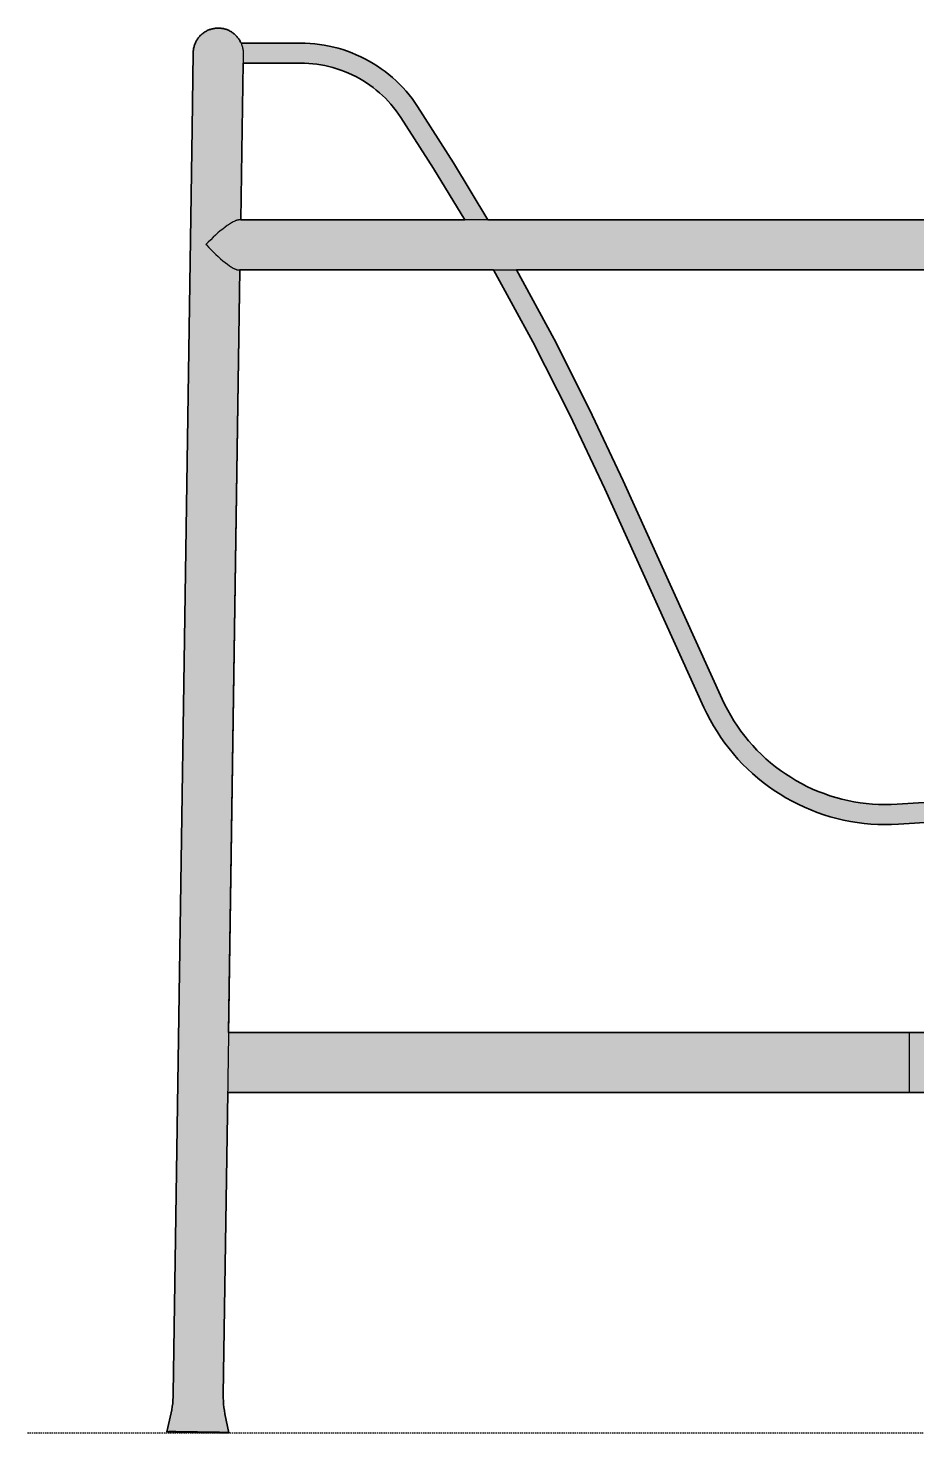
# Model space of a CAD drawing. Header units: millimetres. Extents: x 0 to 1937, y -1086 to 703.
# Drawn here: x 1046 to 1490, y 0 to 703 of the extents above; entities that cross this region are included whole.
import ezdxf

# ---------------------------------------------------------------- set-up
doc = ezdxf.new("R2010")
doc.units = ezdxf.units.MM
doc.linetypes.add('Dots', pattern=[1, 0, -1])
doc.layers.add('Blocks', color=7, linetype='Continuous')
doc.layers.add('Blocks$Fill', color=7, linetype='Continuous', true_color=0xffffff)
for name, color, linetype, lineweight, true_color in [('Blocks$Inner', 7, 'Continuous', 25, 0x007f00), ('Blocks$Outline', 7, 'Continuous', 35, 0xff3f3f), ('Groud', 7, 'Dots', 25, 0x243775)]:
    doc.layers.add(name, color=color, linetype=linetype, lineweight=lineweight, true_color=true_color)

# ---------------------------------------------------------------- blocks, each defined once
blk = doc.blocks.new('Palissade Lounge Chair Low Side')
at = {"layer": 'Blocks$Fill', "extrusion": (0, 0, -1)}
h = blk.add_hatch(color=256, dxfattribs=at)
h.paths.add_polyline_path([(-881.15, 332.25), (-881.13, 333.97), (-881.05, 335.7), (-880.91, 337.42), (-880.72, 339.13), (-880.46, 340.84), (-880.15, 342.54), (-879.77, 344.22), (-879.34, 345.89), (-878.86, 347.55), (-878.31, 349.19), (-877.71, 350.81), (-877.05, 352.4), (-876.34, 353.97), (-875.58, 355.52), (-874.76, 357.04), (-873.89, 358.53), (-872.97, 359.99), (-872, 361.42), (-870.98, 362.81), (-869.91, 364.17), (-868.8, 365.49), (-867.64, 366.77), (-866.44, 368.01), (-865.19, 369.2), (-863.91, 370.36), (-862.58, 371.46), (-861.22, 372.53), (-859.83, 373.54), (-858.4, 374.51), (-856.93, 375.42), (-855.44, 376.29), (-853.92, 377.1), (-852.37, 377.86), (-850.79, 378.56), (-849.19, 379.21), (-847.57, 379.81), (-845.93, 380.35), (-844.28, 380.83), (-842.6, 381.25), (-840.92, 381.62), (-839.22, 381.93), (-837.51, 382.18), (-835.79, 382.37), (-834.07, 382.5), (-832.35, 382.57), (-830.62, 382.58), (-828.9, 382.53), (-827.17, 382.43), (-825.46, 382.26), (-823.74, 382.03), (-822.04, 381.75), (-820.35, 381.4), (-818.67, 381), (-817.01, 380.54), (-804.13, 376.75), (-801.46, 556.5), (-801.41, 558.18), (-801.3, 559.86), (-801.14, 561.53), (-800.92, 563.2), (-800.65, 564.86), (-800.32, 566.51), (-799.94, 568.15), (-799.5, 569.78), (-799.01, 571.39), (-798.47, 572.98), (-797.87, 574.56), (-797.22, 576.11), (-796.53, 577.64), (-795.78, 579.15), (-794.98, 580.63), (-794.14, 582.09), (-793.21, 583.57), (-792.23, 585.02), (-791.2, 586.43), (-790.13, 587.81), (-789, 589.14), (-787.84, 590.44), (-786.63, 591.7), (-785.37, 592.92), (-784.08, 594.09), (-782.75, 595.22), (-781.38, 596.31), (-779.97, 597.34), (-778.53, 598.33), (-777.05, 599.26), (-775.54, 600.15), (-774.01, 600.98), (-772.44, 601.76), (-770.86, 602.48), (-769.24, 603.15), (-767.61, 603.77), (-765.95, 604.33), (-764.28, 604.83), (-762.59, 605.27), (-760.89, 605.66), (-759.17, 605.99), (-757.44, 606.25), (-755.71, 606.46), (-753.97, 606.61), (-752.22, 606.7), (-750.48, 606.73), (-230.16, 606.73), (-212.9, 635.34), (-194.96, 663.52), (-193.61, 665.5), (-192.2, 667.44), (-190.73, 669.32), (-189.19, 671.16), (-187.59, 672.94), (-185.92, 674.66), (-184.21, 676.33), (-182.43, 677.93), (-180.6, 679.48), (-178.72, 680.96), (-176.79, 682.38), (-174.81, 683.72), (-172.79, 685.01), (-170.72, 686.22), (-168.62, 687.36), (-166.47, 688.42), (-164.29, 689.42), (-162.08, 690.33), (-159.84, 691.18), (-157.57, 691.94), (-155.28, 692.63), (-152.96, 693.23), (-150.63, 693.76), (-148.27, 694.21), (-145.91, 694.58), (-143.53, 694.86), (-141.14, 695.07), (-138.75, 695.19), (-136.36, 695.23), (-106.6, 695.23), (-106.57, 695.31), (-106.38, 695.71), (-106.19, 696.09), (-105.98, 696.48), (-105.75, 696.85), (-105.51, 697.22), (-105.26, 697.57), (-105, 697.92), (-104.73, 698.26), (-104.44, 698.59), (-104.15, 698.91), (-103.84, 699.22), (-103.52, 699.51), (-103.19, 699.8), (-102.85, 700.08), (-102.5, 700.34), (-102.15, 700.59), (-101.78, 700.83), (-101.41, 701.05), (-101.03, 701.26), (-100.64, 701.46), (-100.24, 701.65), (-99.84, 701.82), (-99.44, 701.97), (-99.02, 702.12), (-98.61, 702.24), (-98.19, 702.36), (-97.76, 702.46), (-97.33, 702.54), (-96.94, 702.6), (-96.54, 702.65), (-96.14, 702.69), (-95.74, 702.72), (-95.33, 702.73), (-94.93, 702.73), (-94.53, 702.72), (-94.13, 702.69), (-93.73, 702.65), (-93.33, 702.6), (-92.9, 702.53), (-92.48, 702.44), (-92.06, 702.35), (-91.65, 702.23), (-91.24, 702.1), (-90.83, 701.96), (-90.43, 701.81), (-90.04, 701.64), (-89.65, 701.46), (-89.27, 701.26), (-88.89, 701.05), (-88.52, 700.83), (-88.16, 700.6), (-87.81, 700.35), (-87.46, 700.09), (-87.13, 699.82), (-86.81, 699.54), (-86.49, 699.25), (-86.19, 698.95), (-85.89, 698.63), (-85.61, 698.31), (-85.34, 697.98), (-85.08, 697.63), (-84.83, 697.28), (-84.59, 696.92), (-84.37, 696.56), (-84.16, 696.18), (-83.96, 695.8), (-83.77, 695.41), (-83.6, 695.02), (-83.44, 694.62), (-83.3, 694.21), (-83.17, 693.8), (-83.05, 693.39), (-82.95, 692.97), (-82.87, 692.55), (-82.79, 692.13), (-82.73, 691.7), (-82.69, 691.28), (-82.66, 690.85), (-82.65, 690.42), (-82.09, 652.49), (-72.69, 19.41), (-72.64, 17.82), (-72.53, 16.23), (-72.37, 14.64), (-72.16, 13.06), (-71.88, 11.49), (-71.56, 9.93), (-69.41, 0.46), (-69.41, 0.46), (-69.42, 0.45), (-69.42, 0.45), (-69.42, 0.45), (-69.43, 0.45), (-69.43, 0.45), (-69.44, 0.45), (-69.44, 0.45), (-69.45, 0.45), (-69.46, 0.44), (-69.47, 0.44), (-69.51, 0.43), (-69.55, 0.43), (-69.67, 0.42), (-70.01, 0.39), (-70.5, 0.36), (-73.95, 0.23), (-95.87, -0.09), (-99.32, -0.07), (-99.81, -0.05), (-100.15, -0.04), (-100.26, -0.03), (-100.31, -0.02), (-100.34, -0.02), (-100.36, -0.02), (-100.37, -0.01), (-100.38, -0.01), (-100.38, -0.01), (-100.39, -0.01), (-100.39, -0.01), (-100.4, -0.01), (-100.4, -0.01), (-100.4, 0), (-100.4, 0), (-100.41, 0), (-98.54, 9.53), (-98.26, 11.1), (-98.04, 12.68), (-97.87, 14.26), (-97.75, 15.85), (-97.69, 17.45), (-97.69, 19.04), (-99.93, 170.23), (-432.21, 170.23), (-441.06, 170.23), (-448.7, 170.23), (-782.19, 170.23), (-784.44, 19.04), (-784.43, 17.45), (-784.37, 15.85), (-784.26, 14.26), (-784.09, 12.68), (-783.86, 11.1), (-783.58, 9.53), (-781.72, 0), (-781.72, 0), (-781.72, 0), (-781.73, -0.01), (-781.73, -0.01), (-781.73, -0.01), (-781.74, -0.01), (-781.74, -0.01), (-781.75, -0.01), (-781.75, -0.01), (-781.77, -0.02), (-781.78, -0.02), (-781.82, -0.02), (-781.86, -0.03), (-781.98, -0.04), (-782.32, -0.05), (-782.81, -0.07), (-786.26, -0.09), (-797.22, 0), (-808.18, 0.23), (-811.63, 0.36), (-812.12, 0.39), (-812.46, 0.42), (-812.57, 0.43), (-812.62, 0.43), (-812.65, 0.44), (-812.67, 0.44), (-812.68, 0.45), (-812.68, 0.45), (-812.69, 0.45), (-812.69, 0.45), (-812.7, 0.45), (-812.7, 0.45), (-812.71, 0.45), (-812.71, 0.45), (-812.71, 0.46), (-812.71, 0.46), (-812.71, 0.47), (-810.57, 9.93), (-810.24, 11.49), (-809.97, 13.06), (-809.75, 14.64), (-809.59, 16.23), (-809.48, 17.82), (-809.43, 19.41), (-805.67, 272.95), (-845.29, 284.62), (-846.93, 285.14), (-848.56, 285.71), (-850.17, 286.34), (-851.75, 287.03), (-853.31, 287.77), (-854.85, 288.56), (-856.35, 289.4), (-857.83, 290.3), (-859.27, 291.24), (-860.68, 292.24), (-862.06, 293.28), (-863.4, 294.37), (-864.7, 295.51), (-865.96, 296.69), (-867.17, 297.91), (-868.35, 299.18), (-869.48, 300.48), (-870.57, 301.82), (-871.6, 303.2), (-872.59, 304.62), (-873.53, 306.06), (-874.42, 307.54), (-875.26, 309.05), (-876.05, 310.59), (-876.78, 312.15), (-877.46, 313.74), (-878.08, 315.35), (-878.65, 316.98), (-879.16, 318.63), (-879.61, 320.29), (-880.01, 321.97), (-880.35, 323.66), (-880.62, 325.37), (-880.84, 327.08), (-881, 328.8), (-881.11, 330.52)], flags=0)
h.paths.add_polyline_path([(-107.08, 652.12), (-107.57, 685.23), (-136.36, 685.23), (-138.41, 685.2), (-140.46, 685.09), (-142.5, 684.92), (-144.54, 684.67), (-146.57, 684.36), (-148.59, 683.97), (-150.59, 683.52), (-152.57, 683), (-154.54, 682.41), (-156.49, 681.75), (-158.41, 681.03), (-160.3, 680.25), (-162.17, 679.4), (-164.01, 678.48), (-165.81, 677.5), (-167.58, 676.47), (-169.32, 675.37), (-171.01, 674.21), (-172.67, 673), (-174.28, 671.73), (-175.85, 670.4), (-177.37, 669.03), (-178.84, 667.6), (-180.27, 666.12), (-181.64, 664.59), (-182.96, 663.02), (-184.23, 661.41), (-185.44, 659.75), (-186.59, 658.05), (-202.85, 632.56), (-218.55, 606.73), (-187.16, 606.73), (-168.87, 606.73), (-106.41, 606.73)], flags=0)
h.paths.add_polyline_path([(-596.75, 314.55), (-608.23, 315.45), (-619.67, 316.73), (-631.07, 318.37), (-642.41, 320.37), (-653.68, 322.73), (-664.87, 325.45), (-675.97, 328.53), (-779.39, 359.03), (-781.75, 200.23), (-448.7, 200.23), (-441.06, 200.23), (-432.21, 200.23), (-100.38, 200.23), (-106.04, 581.73), (-168.87, 581.73), (-187.16, 581.73), (-233.02, 581.73), (-252.66, 545.76), (-271.23, 509.23), (-288.71, 472.17), (-338.3, 362.9), (-339.78, 359.78), (-341.37, 356.72), (-343.06, 353.71), (-344.85, 350.76), (-346.74, 347.88), (-348.74, 345.06), (-350.83, 342.32), (-353.01, 339.65), (-355.28, 337.05), (-357.64, 334.53), (-360.09, 332.1), (-362.62, 329.76), (-365.23, 327.5), (-367.91, 325.33), (-370.67, 323.26), (-373.5, 321.28), (-376.39, 319.4), (-379.35, 317.63), (-382.37, 315.95), (-385.44, 314.39), (-388.56, 312.92), (-391.74, 311.57), (-394.96, 310.33), (-398.21, 309.2), (-401.51, 308.18), (-404.84, 307.28), (-408.2, 306.49), (-411.58, 305.82), (-414.99, 305.26), (-418.41, 304.82), (-421.85, 304.51), (-425.29, 304.31), (-428.74, 304.22), (-432.19, 304.26), (-435.64, 304.42)], flags=0)
h.paths.add_polyline_path([(-804.29, 366.37), (-819.84, 370.95), (-821.17, 371.32), (-822.51, 371.64), (-823.86, 371.92), (-825.22, 372.14), (-826.59, 372.32), (-827.97, 372.46), (-829.35, 372.54), (-830.73, 372.58), (-832.11, 372.57), (-833.49, 372.52), (-834.86, 372.41), (-836.24, 372.26), (-837.6, 372.06), (-838.96, 371.81), (-840.31, 371.52), (-841.65, 371.18), (-842.98, 370.8), (-844.29, 370.36), (-845.58, 369.89), (-846.86, 369.37), (-848.12, 368.8), (-849.36, 368.2), (-850.58, 367.55), (-851.78, 366.85), (-852.95, 366.12), (-854.09, 365.35), (-855.21, 364.54), (-856.3, 363.69), (-857.36, 362.8), (-858.38, 361.88), (-859.38, 360.92), (-860.34, 359.93), (-861.27, 358.91), (-862.16, 357.85), (-863.01, 356.77), (-863.83, 355.65), (-864.6, 354.51), (-865.34, 353.34), (-866.04, 352.15), (-866.69, 350.93), (-867.3, 349.7), (-867.87, 348.44), (-868.4, 347.16), (-868.88, 345.87), (-869.31, 344.56), (-869.7, 343.23), (-870.05, 341.89), (-870.35, 340.55), (-870.6, 339.19), (-870.8, 337.82), (-870.96, 336.45), (-871.07, 335.07), (-871.13, 333.7), (-871.15, 332.31), (-871.11, 330.93), (-871.03, 329.56), (-870.9, 328.18), (-870.73, 326.81), (-870.51, 325.45), (-870.24, 324.09), (-869.92, 322.75), (-869.56, 321.42), (-869.15, 320.1), (-868.7, 318.79), (-868.2, 317.51), (-867.65, 316.24), (-867.07, 314.99), (-866.44, 313.76), (-865.77, 312.55), (-865.06, 311.37), (-864.3, 310.21), (-863.51, 309.08), (-862.68, 307.97), (-861.81, 306.9), (-860.91, 305.86), (-859.97, 304.85), (-858.99, 303.87), (-857.99, 302.92), (-856.95, 302.02), (-855.88, 301.14), (-854.78, 300.31), (-853.65, 299.51), (-852.49, 298.76), (-851.31, 298.04), (-850.11, 297.36), (-848.88, 296.73), (-847.63, 296.14), (-846.37, 295.59), (-845.08, 295.09), (-843.78, 294.63), (-842.46, 294.22), (-805.52, 283.33)], flags=0)
h.paths.add_polyline_path([(-618.41, 326.65), (-607.28, 325.41), (-596.12, 324.53), (-435.01, 314.4), (-431.91, 314.26), (-428.8, 314.22), (-425.7, 314.3), (-422.6, 314.48), (-419.51, 314.76), (-416.43, 315.16), (-413.36, 315.66), (-410.32, 316.26), (-407.29, 316.97), (-404.3, 317.78), (-401.33, 318.7), (-398.4, 319.72), (-395.5, 320.84), (-392.64, 322.05), (-389.83, 323.37), (-387.07, 324.78), (-384.35, 326.29), (-381.69, 327.89), (-379.08, 329.58), (-376.54, 331.35), (-374.06, 333.22), (-371.64, 335.17), (-369.29, 337.2), (-367.02, 339.31), (-364.81, 341.5), (-362.69, 343.77), (-360.64, 346.1), (-358.68, 348.51), (-356.8, 350.98), (-355.01, 353.51), (-353.3, 356.11), (-351.69, 358.76), (-350.17, 361.47), (-348.74, 364.23), (-347.41, 367.03), (-297.82, 476.3), (-281.03, 511.94), (-263.26, 547.09), (-244.5, 581.73), (-750.48, 581.73), (-751.37, 581.72), (-752.26, 581.67), (-753.14, 581.59), (-754.03, 581.49), (-754.91, 581.35), (-755.78, 581.18), (-756.65, 580.99), (-757.51, 580.76), (-758.37, 580.51), (-759.21, 580.22), (-760.04, 579.91), (-760.86, 579.57), (-761.67, 579.2), (-762.47, 578.8), (-763.25, 578.37), (-764.02, 577.92), (-764.77, 577.45), (-765.51, 576.94), (-766.23, 576.42), (-766.93, 575.87), (-767.61, 575.29), (-768.27, 574.69), (-768.9, 574.07), (-769.52, 573.43), (-770.12, 572.77), (-770.69, 572.08), (-771.24, 571.38), (-771.76, 570.66), (-772.26, 569.92), (-772.73, 569.17), (-773.16, 568.43), (-773.57, 567.67), (-773.95, 566.9), (-774.31, 566.12), (-774.64, 565.33), (-774.94, 564.53), (-775.22, 563.72), (-775.47, 562.9), (-775.69, 562.07), (-775.88, 561.23), (-776.05, 560.39), (-776.19, 559.54), (-776.3, 558.69), (-776.39, 557.84), (-776.44, 556.98), (-776.47, 556.13), (-779.24, 369.41), (-673.14, 338.13), (-662.35, 335.13), (-651.47, 332.48), (-640.51, 330.19), (-629.49, 328.24)], flags=0)
at = {"layer": 'Blocks$Inner'}
for points in [[(106.04, 581.73), (97.69, 19.04), (97.69, 17.45), (97.75, 15.85), (97.87, 14.26), (98.04, 12.68), (98.26, 11.1), (98.54, 9.53), (100.41, 0), (100.4, 0), (100.4, 0), (100.4, -0.01), (100.4, -0.01), (100.39, -0.01), (100.39, -0.01), (100.38, -0.01), (100.38, -0.01), (100.37, -0.01), (100.36, -0.02), (100.34, -0.02), (100.31, -0.02), (100.26, -0.03), (100.15, -0.04), (99.81, -0.05), (99.32, -0.07), (95.87, -0.09), (73.95, 0.23), (70.5, 0.36), (70.01, 0.39), (69.67, 0.42), (69.55, 0.43), (69.51, 0.43), (69.47, 0.44), (69.46, 0.44), (69.45, 0.45), (69.44, 0.45), (69.44, 0.45), (69.43, 0.45), (69.43, 0.45), (69.42, 0.45), (69.42, 0.45), (69.42, 0.45), (69.41, 0.46), (69.41, 0.46), (71.56, 9.93), (71.88, 11.49), (72.16, 13.06), (72.37, 14.64), (72.53, 16.23), (72.64, 17.82), (72.69, 19.41), (82.09, 652.49), (82.65, 690.42), (82.66, 690.85), (82.69, 691.28), (82.73, 691.7), (82.79, 692.13), (82.87, 692.55), (82.95, 692.97), (83.05, 693.39), (83.17, 693.8), (83.3, 694.21), (83.44, 694.62), (83.6, 695.02), (83.77, 695.41), (83.96, 695.8), (84.16, 696.18), (84.37, 696.56), (84.59, 696.92), (84.83, 697.28), (85.08, 697.63), (85.34, 697.98), (85.61, 698.31), (85.89, 698.63), (86.19, 698.95), (86.49, 699.25), (86.81, 699.54), (87.13, 699.82), (87.46, 700.09), (87.81, 700.35), (88.16, 700.6), (88.52, 700.83), (88.89, 701.05), (89.27, 701.26), (89.65, 701.46), (90.04, 701.64), (90.43, 701.81), (90.83, 701.96), (91.24, 702.1), (91.65, 702.23), (92.06, 702.35), (92.48, 702.44), (92.9, 702.53), (93.33, 702.6), (93.73, 702.65), (94.13, 702.69), (94.53, 702.72), (94.93, 702.73), (95.33, 702.73), (95.74, 702.72), (96.14, 702.69), (96.54, 702.65), (96.94, 702.6), (97.33, 702.54), (97.76, 702.46), (98.19, 702.36), (98.61, 702.24), (99.02, 702.12), (99.44, 701.97), (99.84, 701.82), (100.24, 701.65), (100.64, 701.46), (101.03, 701.26), (101.41, 701.05), (101.78, 700.83), (102.15, 700.59), (102.5, 700.34), (102.85, 700.08), (103.19, 699.8), (103.52, 699.51), (103.84, 699.22), (104.15, 698.91), (104.44, 698.59), (104.73, 698.26), (105, 697.92), (105.26, 697.57), (105.51, 697.22), (105.75, 696.85), (105.98, 696.48), (106.19, 696.09), (106.38, 695.71), (106.57, 695.31), (106.74, 694.91), (106.9, 694.5), (107.04, 694.09), (107.16, 693.67), (107.28, 693.25), (107.37, 692.83), (107.46, 692.4), (107.53, 691.97), (107.58, 691.54), (107.62, 691.1), (107.64, 690.67), (107.65, 690.23), (107.65, 690.05), (107.08, 652.12), (106.41, 606.73)], [(230.16, 606.73), (212.9, 635.34), (194.96, 663.52), (193.61, 665.5), (192.2, 667.44), (190.73, 669.32), (189.19, 671.16), (187.59, 672.94), (185.92, 674.66), (184.21, 676.33), (182.43, 677.93), (180.6, 679.48), (178.72, 680.96), (176.79, 682.38), (174.81, 683.72), (172.79, 685.01), (170.72, 686.22), (168.62, 687.36), (166.47, 688.42), (164.29, 689.42), (162.08, 690.33), (159.84, 691.18), (157.57, 691.94), (155.28, 692.63), (152.96, 693.23), (150.63, 693.76), (148.27, 694.21), (145.91, 694.58), (143.53, 694.86), (141.14, 695.07), (138.75, 695.19), (136.36, 695.23), (106.6, 695.23)], [(218.55, 606.73), (202.85, 632.56), (186.59, 658.05), (185.44, 659.75), (184.23, 661.41), (182.96, 663.02), (181.64, 664.59), (180.27, 666.12), (178.84, 667.6), (177.37, 669.03), (175.85, 670.4), (174.28, 671.73), (172.67, 673), (171.01, 674.21), (169.32, 675.37), (167.58, 676.47), (165.81, 677.5), (164.01, 678.48), (162.17, 679.4), (160.3, 680.25), (158.41, 681.03), (156.49, 681.75), (154.54, 682.41), (152.57, 683), (150.59, 683.52), (148.59, 683.97), (146.57, 684.36), (144.54, 684.67), (142.5, 684.92), (140.46, 685.09), (138.41, 685.2), (136.36, 685.23), (107.57, 685.23)], [(750.48, 606.73), (187.16, 606.73), (168.87, 606.73), (105.41, 606.73), (105.33, 606.73), (105.26, 606.72), (105.18, 606.72), (105.11, 606.71), (105.03, 606.7), (104.96, 606.69), (104.89, 606.68), (104.82, 606.66), (104.74, 606.64), (104.67, 606.63), (104.53, 606.59), (104.38, 606.54), (104.24, 606.5), (104.04, 606.42), (103.84, 606.35), (103.65, 606.27), (103.45, 606.18), (103.07, 606), (102.69, 605.81), (102.2, 605.54), (101.73, 605.26), (101.25, 604.97), (100.79, 604.68), (100.24, 604.31), (99.7, 603.94), (98.64, 603.16), (97.4, 602.21), (96.2, 601.23), (95.01, 600.22), (93.85, 599.19), (92.61, 598.05), (91.4, 596.88), (90.21, 595.69), (89.04, 594.47), (89.26, 594.23), (90.41, 593), (91.59, 591.79), (92.79, 590.6), (94.02, 589.43), (95.16, 588.38), (96.32, 587.36), (97.5, 586.35), (98.71, 585.38), (99.74, 584.6), (100.79, 583.84), (101.24, 583.54), (101.7, 583.24), (102.16, 582.96), (102.63, 582.68), (102.99, 582.49), (103.18, 582.39), (103.36, 582.3), (103.55, 582.21), (103.74, 582.13), (103.93, 582.05), (104.12, 581.97), (104.27, 581.92), (104.42, 581.87), (104.49, 581.85), (104.57, 581.83), (104.64, 581.81), (104.72, 581.79), (104.78, 581.78), (104.84, 581.77), (104.91, 581.76), (104.97, 581.75), (105.03, 581.74), (105.09, 581.74), (105.15, 581.73), (105.22, 581.73), (168.87, 581.73), (187.16, 581.73), (750.48, 581.73)], [(596.75, 314.55), (435.64, 304.42), (432.19, 304.26), (428.74, 304.22), (425.29, 304.31), (421.85, 304.51), (418.41, 304.82), (414.99, 305.26), (411.58, 305.82), (408.2, 306.49), (404.84, 307.28), (401.51, 308.18), (398.21, 309.2), (394.96, 310.33), (391.74, 311.57), (388.56, 312.92), (385.44, 314.39), (382.37, 315.95), (379.35, 317.63), (376.39, 319.4), (373.5, 321.28), (370.67, 323.26), (367.91, 325.33), (365.23, 327.5), (362.62, 329.76), (360.09, 332.1), (357.64, 334.53), (355.28, 337.05), (353.01, 339.65), (350.83, 342.32), (348.74, 345.06), (346.74, 347.88), (344.85, 350.76), (343.06, 353.71), (341.37, 356.72), (339.78, 359.78), (338.3, 362.9), (288.71, 472.17), (271.23, 509.23), (252.66, 545.76), (233.02, 581.73)], [(596.12, 324.53), (435.01, 314.4), (431.91, 314.26), (428.8, 314.22), (425.7, 314.3), (422.6, 314.48), (419.51, 314.76), (416.43, 315.16), (413.36, 315.66), (410.32, 316.26), (407.29, 316.97), (404.3, 317.78), (401.33, 318.7), (398.4, 319.72), (395.5, 320.84), (392.64, 322.05), (389.83, 323.37), (387.07, 324.78), (384.35, 326.29), (381.69, 327.89), (379.08, 329.58), (376.54, 331.35), (374.06, 333.22), (371.64, 335.17), (369.29, 337.2), (367.02, 339.31), (364.81, 341.5), (362.69, 343.77), (360.64, 346.1), (358.68, 348.51), (356.8, 350.98), (355.01, 353.51), (353.3, 356.11), (351.69, 358.76), (350.17, 361.47), (348.74, 364.23), (347.41, 367.03), (297.82, 476.3), (281.03, 511.94), (263.26, 547.09), (244.5, 581.73)], [(441.06, 200.23), (432.21, 200.23), (100.38, 200.23)], [(781.75, 200.23), (448.7, 200.23), (441.06, 200.23), (441.06, 170.23), (448.7, 170.23), (782.19, 170.23)], [(441.06, 170.23), (432.21, 170.23), (99.93, 170.23)], [(100.41, 0), (100.4, 0.01), (100.4, 0.01), (100.4, 0.01), (100.4, 0.01), (100.39, 0.01), (100.39, 0.01), (100.38, 0.01), (100.38, 0.02), (100.37, 0.02), (100.36, 0.02), (100.35, 0.02), (100.31, 0.03), (100.26, 0.03), (100.15, 0.05), (99.81, 0.07), (99.32, 0.1), (95.87, 0.23), (73.95, 0.56), (70.5, 0.53), (70.01, 0.52), (69.67, 0.5), (69.55, 0.49), (69.51, 0.49), (69.47, 0.48), (69.46, 0.48), (69.45, 0.48), (69.44, 0.48), (69.44, 0.47), (69.43, 0.47), (69.43, 0.47), (69.42, 0.47), (69.42, 0.47), (69.42, 0.47), (69.42, 0.47), (69.41, 0.46), (69.41, 0.46)]]:
    blk.add_lwpolyline(points, dxfattribs=at)
at = {"layer": 'Blocks$Outline'}
for points in [[(83.96, 695.8), (83.77, 695.41)], [(84.16, 696.18), (83.96, 695.8)], [(84.37, 696.56), (84.16, 696.18)], [(84.59, 696.92), (84.37, 696.56)], [(84.83, 697.28), (84.59, 696.92)], [(85.08, 697.63), (84.83, 697.28)], [(85.34, 697.98), (85.08, 697.63)], [(85.61, 698.31), (85.34, 697.98)], [(85.89, 698.63), (85.61, 698.31)], [(86.19, 698.95), (85.89, 698.63)], [(86.49, 699.25), (86.19, 698.95)], [(86.81, 699.54), (86.49, 699.25)], [(87.13, 699.82), (86.81, 699.54)], [(87.46, 700.09), (87.13, 699.82)], [(87.81, 700.35), (87.46, 700.09)], [(88.16, 700.6), (87.81, 700.35)], [(88.52, 700.83), (88.16, 700.6)], [(88.89, 701.05), (88.52, 700.83)], [(89.27, 701.26), (88.89, 701.05)], [(89.65, 701.46), (89.27, 701.26)], [(90.04, 701.64), (89.65, 701.46)], [(90.43, 701.81), (90.04, 701.64)], [(90.83, 701.96), (90.43, 701.81)], [(91.24, 702.1), (90.83, 701.96)], [(91.65, 702.23), (91.24, 702.1)], [(92.06, 702.35), (91.65, 702.23)], [(92.48, 702.44), (92.06, 702.35)], [(92.9, 702.53), (92.48, 702.44)], [(93.33, 702.6), (92.9, 702.53)], [(93.73, 702.65), (93.33, 702.6)], [(94.13, 702.69), (93.73, 702.65)], [(94.53, 702.72), (94.13, 702.69)], [(94.93, 702.73), (94.53, 702.72)], [(95.33, 702.73), (94.93, 702.73)], [(95.74, 702.72), (95.33, 702.73)], [(96.14, 702.69), (95.74, 702.72)], [(96.54, 702.65), (96.14, 702.69)], [(96.94, 702.6), (96.54, 702.65)], [(97.33, 702.54), (96.94, 702.6)], [(97.76, 702.46), (97.33, 702.54)], [(98.19, 702.36), (97.76, 702.46)], [(98.61, 702.24), (98.19, 702.36)], [(99.02, 702.12), (98.61, 702.24)], [(99.44, 701.97), (99.02, 702.12)], [(99.84, 701.82), (99.44, 701.97)], [(100.24, 701.65), (99.84, 701.82)], [(100.64, 701.46), (100.24, 701.65)], [(101.03, 701.26), (100.64, 701.46)], [(101.41, 701.05), (101.03, 701.26)], [(101.78, 700.83), (101.41, 701.05)], [(102.15, 700.59), (101.78, 700.83)], [(102.5, 700.34), (102.15, 700.59)], [(102.85, 700.08), (102.5, 700.34)], [(103.19, 699.8), (102.85, 700.08)], [(103.52, 699.51), (103.19, 699.8)], [(103.84, 699.22), (103.52, 699.51)], [(104.15, 698.91), (103.84, 699.22)], [(104.44, 698.59), (104.15, 698.91)], [(104.73, 698.26), (104.44, 698.59)], [(105, 697.92), (104.73, 698.26)], [(105.26, 697.57), (105, 697.92)], [(105.51, 697.22), (105.26, 697.57)], [(105.75, 696.85), (105.51, 697.22)], [(105.98, 696.48), (105.75, 696.85)], [(106.19, 696.09), (105.98, 696.48)], [(106.38, 695.71), (106.19, 696.09)], [(82.65, 690.42), (82.09, 652.49)], [(82.66, 690.85), (82.65, 690.42)], [(82.69, 691.28), (82.66, 690.85)], [(82.73, 691.7), (82.69, 691.28)], [(82.79, 692.13), (82.73, 691.7)], [(82.87, 692.55), (82.79, 692.13)], [(82.95, 692.97), (82.87, 692.55)], [(83.05, 693.39), (82.95, 692.97)], [(83.17, 693.8), (83.05, 693.39)], [(83.3, 694.21), (83.17, 693.8)], [(83.44, 694.62), (83.3, 694.21)], [(83.6, 695.02), (83.44, 694.62)], [(83.77, 695.41), (83.6, 695.02)], [(106.57, 695.31), (106.38, 695.71)], [(106.6, 695.23), (106.57, 695.31)], [(136.36, 695.23), (106.6, 695.23)], [(138.75, 695.19), (136.36, 695.23)], [(141.14, 695.07), (138.75, 695.19)], [(143.53, 694.86), (141.14, 695.07)], [(145.91, 694.58), (143.53, 694.86)], [(148.27, 694.21), (145.91, 694.58)], [(150.63, 693.76), (148.27, 694.21)], [(152.96, 693.23), (150.63, 693.76)], [(155.28, 692.63), (152.96, 693.23)], [(157.57, 691.94), (155.28, 692.63)], [(159.84, 691.18), (157.57, 691.94)], [(162.08, 690.33), (159.84, 691.18)], [(164.29, 689.42), (162.08, 690.33)], [(166.47, 688.42), (164.29, 689.42)], [(107.08, 652.12), (107.57, 685.23)], [(107.57, 685.23), (136.36, 685.23)], [(136.36, 685.23), (138.41, 685.2)], [(138.41, 685.2), (140.46, 685.09)], [(140.46, 685.09), (142.5, 684.92)], [(142.5, 684.92), (144.54, 684.67)], [(144.54, 684.67), (146.57, 684.36)], [(146.57, 684.36), (148.59, 683.97)], [(148.59, 683.97), (150.59, 683.52)], [(150.59, 683.52), (152.57, 683)], [(152.57, 683), (154.54, 682.41)], [(154.54, 682.41), (156.49, 681.75)], [(156.49, 681.75), (158.41, 681.03)], [(168.62, 687.36), (166.47, 688.42)], [(170.72, 686.22), (168.62, 687.36)], [(172.79, 685.01), (170.72, 686.22)], [(174.81, 683.72), (172.79, 685.01)], [(176.79, 682.38), (174.81, 683.72)], [(178.72, 680.96), (176.79, 682.38)], [(158.41, 681.03), (160.3, 680.25)], [(160.3, 680.25), (162.17, 679.4)], [(162.17, 679.4), (164.01, 678.48)], [(164.01, 678.48), (165.81, 677.5)], [(165.81, 677.5), (167.58, 676.47)], [(167.58, 676.47), (169.32, 675.37)], [(169.32, 675.37), (171.01, 674.21)], [(180.6, 679.48), (178.72, 680.96)], [(182.43, 677.93), (180.6, 679.48)], [(184.21, 676.33), (182.43, 677.93)], [(185.92, 674.66), (184.21, 676.33)], [(171.01, 674.21), (172.67, 673)], [(172.67, 673), (174.28, 671.73)], [(174.28, 671.73), (175.85, 670.4)], [(175.85, 670.4), (177.37, 669.03)], [(177.37, 669.03), (178.84, 667.6)], [(187.59, 672.94), (185.92, 674.66)], [(189.19, 671.16), (187.59, 672.94)], [(190.73, 669.32), (189.19, 671.16)], [(192.2, 667.44), (190.73, 669.32)], [(178.84, 667.6), (180.27, 666.12)], [(180.27, 666.12), (181.64, 664.59)], [(181.64, 664.59), (182.96, 663.02)], [(182.96, 663.02), (184.23, 661.41)], [(184.23, 661.41), (185.44, 659.75)], [(193.61, 665.5), (192.2, 667.44)], [(194.96, 663.52), (193.61, 665.5)], [(212.9, 635.34), (194.96, 663.52)], [(185.44, 659.75), (186.59, 658.05)], [(186.59, 658.05), (202.85, 632.56)], [(82.09, 652.49), (72.69, 19.41)], [(106.41, 606.73), (107.08, 652.12)], [(202.85, 632.56), (218.55, 606.73)], [(230.16, 606.73), (212.9, 635.34)], [(168.87, 606.73), (106.41, 606.73)], [(187.16, 606.73), (168.87, 606.73)], [(218.55, 606.73), (187.16, 606.73)], [(750.48, 606.73), (230.16, 606.73)], [(100.38, 200.23), (106.04, 581.73)], [(106.04, 581.73), (168.87, 581.73)], [(168.87, 581.73), (187.16, 581.73)], [(187.16, 581.73), (233.02, 581.73)], [(233.02, 581.73), (252.66, 545.76)], [(263.26, 547.09), (244.5, 581.73)], [(244.5, 581.73), (750.48, 581.73)], [(252.66, 545.76), (271.23, 509.23)], [(281.03, 511.94), (263.26, 547.09)], [(271.23, 509.23), (288.71, 472.17)], [(297.82, 476.3), (281.03, 511.94)], [(288.71, 472.17), (338.3, 362.9)], [(347.41, 367.03), (297.82, 476.3)], [(348.74, 364.23), (347.41, 367.03)], [(338.3, 362.9), (339.78, 359.78)], [(339.78, 359.78), (341.37, 356.72)], [(350.17, 361.47), (348.74, 364.23)], [(351.69, 358.76), (350.17, 361.47)], [(353.3, 356.11), (351.69, 358.76)], [(341.37, 356.72), (343.06, 353.71)], [(343.06, 353.71), (344.85, 350.76)], [(355.01, 353.51), (353.3, 356.11)], [(356.8, 350.98), (355.01, 353.51)], [(344.85, 350.76), (346.74, 347.88)], [(346.74, 347.88), (348.74, 345.06)], [(348.74, 345.06), (350.83, 342.32)], [(358.68, 348.51), (356.8, 350.98)], [(360.64, 346.1), (358.68, 348.51)], [(362.69, 343.77), (360.64, 346.1)], [(350.83, 342.32), (353.01, 339.65)], [(353.01, 339.65), (355.28, 337.05)], [(364.81, 341.5), (362.69, 343.77)], [(367.02, 339.31), (364.81, 341.5)], [(369.29, 337.2), (367.02, 339.31)], [(355.28, 337.05), (357.64, 334.53)], [(357.64, 334.53), (360.09, 332.1)], [(360.09, 332.1), (362.62, 329.76)], [(371.64, 335.17), (369.29, 337.2)], [(374.06, 333.22), (371.64, 335.17)], [(376.54, 331.35), (374.06, 333.22)], [(379.08, 329.58), (376.54, 331.35)], [(362.62, 329.76), (365.23, 327.5)], [(365.23, 327.5), (367.91, 325.33)], [(367.91, 325.33), (370.67, 323.26)], [(381.69, 327.89), (379.08, 329.58)], [(384.35, 326.29), (381.69, 327.89)], [(387.07, 324.78), (384.35, 326.29)], [(389.83, 323.37), (387.07, 324.78)], [(392.64, 322.05), (389.83, 323.37)], [(596.12, 324.53), (435.01, 314.4)], [(370.67, 323.26), (373.5, 321.28)], [(373.5, 321.28), (376.39, 319.4)], [(376.39, 319.4), (379.35, 317.63)], [(379.35, 317.63), (382.37, 315.95)], [(395.5, 320.84), (392.64, 322.05)], [(398.4, 319.72), (395.5, 320.84)], [(401.33, 318.7), (398.4, 319.72)], [(404.3, 317.78), (401.33, 318.7)], [(407.29, 316.97), (404.3, 317.78)], [(410.32, 316.26), (407.29, 316.97)], [(382.37, 315.95), (385.44, 314.39)], [(385.44, 314.39), (388.56, 312.92)], [(388.56, 312.92), (391.74, 311.57)], [(391.74, 311.57), (394.96, 310.33)], [(394.96, 310.33), (398.21, 309.2)], [(413.36, 315.66), (410.32, 316.26)], [(416.43, 315.16), (413.36, 315.66)], [(419.51, 314.76), (416.43, 315.16)], [(422.6, 314.48), (419.51, 314.76)], [(425.7, 314.3), (422.6, 314.48)], [(428.8, 314.22), (425.7, 314.3)], [(431.91, 314.26), (428.8, 314.22)], [(435.01, 314.4), (431.91, 314.26)], [(435.64, 304.42), (596.75, 314.55)], [(398.21, 309.2), (401.51, 308.18)], [(401.51, 308.18), (404.84, 307.28)], [(404.84, 307.28), (408.2, 306.49)], [(408.2, 306.49), (411.58, 305.82)], [(411.58, 305.82), (414.99, 305.26)], [(414.99, 305.26), (418.41, 304.82)], [(418.41, 304.82), (421.85, 304.51)], [(421.85, 304.51), (425.29, 304.31)], [(425.29, 304.31), (428.74, 304.22)], [(428.74, 304.22), (432.19, 304.26)], [(432.19, 304.26), (435.64, 304.42)], [(432.21, 200.23), (100.38, 200.23)], [(441.06, 200.23), (432.21, 200.23)], [(448.7, 200.23), (441.06, 200.23)], [(97.69, 19.04), (99.93, 170.23)], [(99.93, 170.23), (432.21, 170.23)], [(432.21, 170.23), (441.06, 170.23)], [(441.06, 170.23), (448.7, 170.23)], [(72.37, 14.64), (72.16, 13.06)], [(72.53, 16.23), (72.37, 14.64)], [(72.64, 17.82), (72.53, 16.23)], [(72.69, 19.41), (72.64, 17.82)], [(97.69, 17.45), (97.69, 19.04)], [(97.75, 15.85), (97.69, 17.45)], [(97.87, 14.26), (97.75, 15.85)], [(98.04, 12.68), (97.87, 14.26)], [(71.56, 9.93), (69.41, 0.46)], [(71.88, 11.49), (71.56, 9.93)], [(72.16, 13.06), (71.88, 11.49)], [(98.26, 11.1), (98.04, 12.68)], [(98.54, 9.53), (98.26, 11.1)], [(100.41, 0), (98.54, 9.53)], [(69.41, 0.46), (69.41, 0.46)], [(69.41, 0.46), (69.42, 0.45)], [(69.42, 0.45), (69.42, 0.45)], [(69.42, 0.45), (69.42, 0.45)], [(69.42, 0.45), (69.43, 0.45)], [(69.43, 0.45), (69.43, 0.45)], [(69.43, 0.45), (69.44, 0.45)], [(69.44, 0.45), (69.44, 0.45)], [(69.44, 0.45), (69.45, 0.45)], [(69.45, 0.45), (69.46, 0.44)], [(69.46, 0.44), (69.47, 0.44)], [(69.47, 0.44), (69.51, 0.43)], [(69.51, 0.43), (69.55, 0.43)], [(69.55, 0.43), (69.67, 0.42)], [(69.67, 0.42), (70.01, 0.39)], [(70.01, 0.39), (70.5, 0.36)], [(70.5, 0.36), (73.95, 0.23)], [(73.95, 0.23), (95.87, -0.09)], [(100.4, 0), (100.41, 0)], [(95.87, -0.09), (99.32, -0.07)], [(99.32, -0.07), (99.81, -0.05)], [(99.81, -0.05), (100.15, -0.04)], [(100.15, -0.04), (100.26, -0.03)], [(100.26, -0.03), (100.31, -0.02)], [(100.31, -0.02), (100.34, -0.02)], [(100.34, -0.02), (100.36, -0.02)], [(100.36, -0.02), (100.37, -0.01)], [(100.37, -0.01), (100.38, -0.01)], [(100.38, -0.01), (100.38, -0.01)], [(100.38, -0.01), (100.39, -0.01)], [(100.39, -0.01), (100.39, -0.01)], [(100.39, -0.01), (100.4, -0.01)], [(100.4, -0.01), (100.4, 0)], [(100.4, 0), (100.4, 0)], [(100.4, -0.01), (100.4, -0.01)]]:
    blk.add_lwpolyline(points, dxfattribs=at)

msp = doc.modelspace()

# ---------------------------------------------------------------- linework, layer by layer
at = {"layer": 'Groud'}
msp.add_lwpolyline([(1045.51, 0), (1937.4, 0)], dxfattribs=at)

# ---------------------------------------------------------------- block references
at = {"layer": 'Blocks'}
msp.add_blockref('Palissade Lounge Chair Low Side', (1045.51, 0), dxfattribs=at)

doc.saveas('drawing.dxf')
